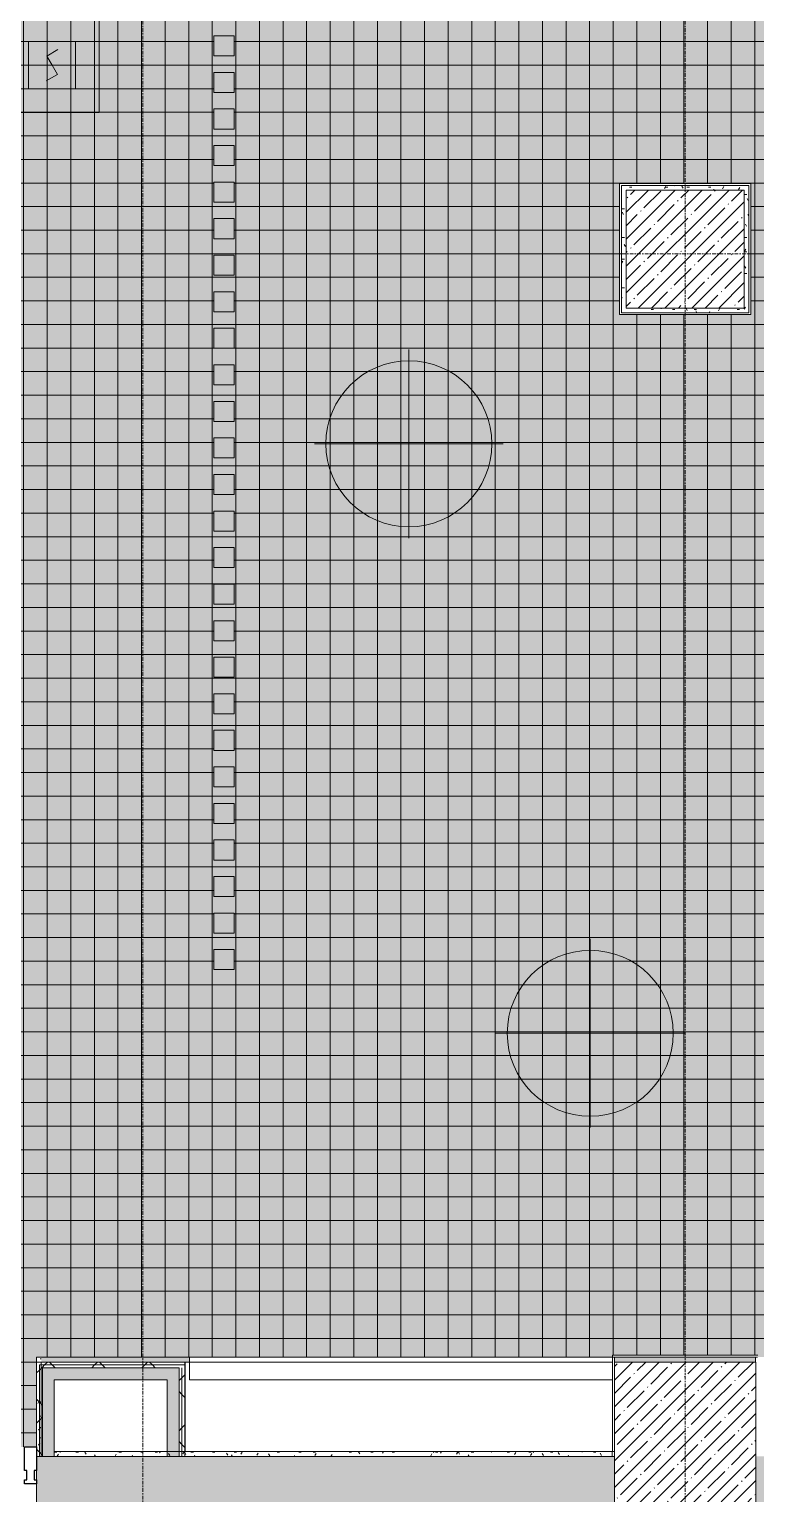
# Model space of a CAD drawing. Header units: millimetres. Extents: x 35928 to 232966, y -8553 to 29000.
# Drawn here: x 51679 to 54759, y 11741 to 17952 of the extents above; entities that cross this region are included whole.
import ezdxf

# ---------------------------------------------------------------- set-up
doc = ezdxf.new("R2010")
doc.units = ezdxf.units.MM
doc.linetypes.add('Осевая', pattern=[31.75, 6.35, -4.7625, 15.875, -4.7625])
for name, color, linetype, lineweight in [('A-ANNO-NOTE', 7, 'Continuous', 9), ('A-CLNG-PATT', 7, 'Continuous', 9), ('A-GLAZ-CWMG', 7, 'Continuous', 9), ('A-GLAZ-CWMG-1', 7, 'Continuous', 25), ('A-WALL', 7, 'Continuous', 9), ('I-WALL', 7, 'Continuous', 9), ('Q-SPCQ', 7, 'Continuous', 9), ('S-COLS', 7, 'Continuous', 9), ('Оси-2', 7, 'Осевая', 9)]:
    doc.layers.add(name, color=color, linetype=linetype, lineweight=lineweight)
doc.layers.add('A-ANNO-NOTE-1', color=7, linetype='Continuous', lineweight=9, transparency=1)
doc.layers.add('A-CLNG-PATT-1', color=7, linetype='Continuous', lineweight=9, transparency=1)
for name, color, linetype, lineweight, true_color in [('A-CLNG-1', 7, 'Continuous', 9, 0xeaeaea), ('A-WALL-1', 7, 'Continuous', 9, 0x3c3c3c), ('A-WALL-FNSH-1', 7, 'Continuous', 9, 0x3c3c3c), ('I-WALL-1', 7, 'Continuous', 9, 0x535353), ('Q-SPCQ-4', 1, 'Continuous', 9, 0xff0000), ('S-COLS-1', 9, 'Continuous', 9, 0x808080), ('S-COLS-2', 7, 'Continuous', 9, 0x3c3c3c)]:
    doc.layers.add(name, color=color, linetype=linetype, lineweight=lineweight, true_color=true_color)
pattern_1 = [(0, (0, 0), (121.92, 30.48), [10.058, -81.382, 10.058, -81.382, -487.68]), (0, (0, 0), (121.92, 30.48), [-182.88, 10.058, -172.822, 10.058, -81.382, -213.36]), (0, (0, 0), (121.92, 30.48), [-457.2, 10.058, -50.902, 10.058, -142.342]), (120, (45.72, 15.24), (-87.356454, 90.345817), [10.058, -81.382, 10.058, -81.382, -487.68]), (120, (45.72, 15.24), (-87.356454, 90.345817), [-182.88, 10.058, -172.822, 10.058, -81.382, -213.36]), (120, (45.72, 15.24), (-87.356454, 90.345817), [-457.2, 10.058, -50.902, 10.058, -142.342]), (240, (60.96, 76.2), (-34.563546, -120.825817), [10.058, -81.382, 10.058, -81.382, -487.68]), (240, (60.96, 76.2), (-34.563546, -120.825817), [-182.88, 10.058, -172.822, 10.058, -81.382, -213.36]), (240, (60.96, 76.2), (-34.563546, -120.825817), [-457.2, 10.058, -50.902, 10.058, -142.342])]
pattern_2 = [(45, (0, 0), (-106.066, 106.066), []), (135, (0, 0), (-106.066, -106.066), [])]

# ---------------------------------------------------------------- blocks, each defined once
blk = doc.blocks.new('BSC_Колонна _Прямоугольная - 600х600-23205375-Сводный план потолков 1 этажа в осях 12-23')
at = {"layer": 'S-COLS-1'}
h = blk.add_hatch(dxfattribs=at)
h.set_pattern_fill('FP_24', color=256, style=0, pattern_type=2)
h.set_pattern_definition([(45, (-54460, -12000), (-57.02463, 57.02463), []), (45, (-54402.975, -12000), (-57.02463, 57.02463), [100.806, -20.161, 3.353, -16.808])])
h.paths.add_polyline_path([(-300, -300), (300, -300), (300, 300), (-300, 300), (-300, -144)])
at = {"layer": 'S-COLS-2'}
for p, q in [((-300, 300), (300, 300)), ((-300, -300), (-300, 300)), ((300, 300), (300, -300)), ((300, -300), (-300, -300))]:
    blk.add_line(p, q, dxfattribs=at)
blk = doc.blocks.new('BSC_Колонна _Прямоугольная - 500х500-V26-Сводный план потолков 1 этажа в осях 12-23')
at = {"layer": 'S-COLS-1'}
h = blk.add_hatch(dxfattribs=at)
h.set_pattern_fill('FP_41', color=256, style=0, pattern_type=2)
h.set_pattern_definition([(45, (-54460, -17020), (-57.02463, 57.02463), []), (45, (-54402.975, -17020), (-57.02463, 57.02463), [100.806, -20.161, 3.353, -16.808])])
h.paths.add_polyline_path([(-250, -250), (250, -250), (250, 250), (-250, 250)])
at = {"layer": 'S-COLS-2'}
for p, q in [((-250, 250), (250, 250)), ((-250, -250), (-250, 250)), ((250, 250), (250, -250)), ((250, -250), (-250, -250))]:
    blk.add_line(p, q, dxfattribs=at)
blk = doc.blocks.new('Извещатель потолочный - Монтируемые на перекрытии-30355244-Сводный план потолков 1 этажа в осях 12-23')
at = {"layer": 'Q-SPCQ'}
for p, q in [((-300, 300), (-300, -100)), ((100, 300), (-300, 300)), ((100, -100), (100, 300)), ((0, 200), (-200, 200)), ((-200, 200), (-200, 0)), ((0, 0), (0, 200)), ((-122.5, 139), (-74.9, 166.5)), ((-100, 100), (-122.5, 139)), ((-77.5, 61), (-100, 100)), ((-200, 0), (0, 0)), ((-125.1, 33.5), (-77.5, 61)), ((-300, -100), (100, -100))]:
    blk.add_line(p, q, dxfattribs=at)
blk = doc.blocks.new('Прямоугольный импост - Импост структурный с накладкой - 160мм Темный-30755843-Сводный план потолков 1 этажа в осях 12-23')
at = {"layer": 'A-GLAZ-CWMG-1'}
for p, q in [((-50, 40), (-50, 140)), ((-50, 140), (0, 140)), ((0, 140), (0, 40)), ((-40, 40), (-50, 40)), ((-50, 0), (-40, 0)), ((-50, -17), (-50, 0)), ((-40, 0), (-40, 40)), ((0, 40), (-10, 40)), ((-10, 40), (-10, 0)), ((-10, 0), (0, 0)), ((0, 0), (0, -17)), ((0, -17), (-50, -17))]:
    blk.add_line(p, q, dxfattribs=at)

msp = doc.modelspace()

# ---------------------------------------------------------------- hatches: boundary and pattern name
at = {"layer": 'A-ANNO-NOTE-1'}
h = msp.add_hatch(color=256, dxfattribs=at)
h.paths.add_polyline_path([(53288.5, 15842), (53316.1, 15843), (53343.6, 15846.3), (53370.7, 15851.7), (53397.3, 15859.2), (53423.2, 15868.8), (53448.3, 15880.3), (53472.5, 15893.8), (53495.4, 15909.2), (53517.2, 15926.3), (53537.5, 15945.1), (53556.2, 15965.4), (53573.3, 15987.1), (53588.7, 16010.1), (53602.5, 16034.9), (53613.8, 16059.3), (53623.3, 16085.2), (53630.8, 16111.8), (53636.2, 16138.9), (53639.5, 16166.4), (53640.6, 16194), (53639.5, 16221.6), (53636.2, 16249.1), (53630.8, 16276.2), (53623.3, 16302.8), (53613.8, 16328.7), (53602.2, 16353.8), (53588.7, 16377.9), (53573.3, 16400.9), (53556.2, 16422.6), (53537.5, 16442.9), (53517.2, 16461.7), (53495.4, 16478.8), (53472.5, 16494.2), (53448.3, 16507.7), (53423.2, 16519.2), (53396.4, 16529.1), (53370.7, 16536.3), (53343.6, 16541.7), (53316.1, 16545), (53288.5, 16546), (53260.9, 16545), (53233.5, 16541.7), (53206.3, 16536.3), (53179.7, 16528.8), (53153.8, 16519.2), (53128.7, 16507.7), (53104.6, 16494.2), (53081.6, 16478.8), (53059.9, 16461.7), (53039.6, 16442.9), (53020.8, 16422.6), (53003.7, 16400.9), (52988.4, 16377.9), (52974.9, 16353.8), (52963.3, 16328.7), (52953.7, 16302.8), (52946.2, 16276.2), (52940.8, 16249.1), (52937.6, 16221.6), (52936.5, 16194), (52937.6, 16166.4), (52940.8, 16138.9), (52946.2, 16111.8), (52953.7, 16085.2), (52963.3, 16059.3), (52974.9, 16034.2), (52988.4, 16010.1), (53003.7, 15987.1), (53020.8, 15965.4), (53039.6, 15945.1), (53059.9, 15926.3), (53081.6, 15909.2), (53104.6, 15893.8), (53128.7, 15880.3), (53153.8, 15868.8), (53179.7, 15859.2), (53206.3, 15851.7), (53233.5, 15846.3), (53260.9, 15843), (53279.3, 15842.1)])
h.paths.add_polyline_path([(53288.5, 15894), (53265, 15894.9), (53241.6, 15897.7), (53214.9, 15903.2), (53195.8, 15908.7), (53169.1, 15918.8), (53152.3, 15926.7), (53131.8, 15938.2), (53112.2, 15951.3), (53093.7, 15965.9), (53076.4, 15981.9), (53060.4, 15999.2), (53045.8, 16017.7), (53032.7, 16037.3), (53021.2, 16057.8), (53011.4, 16079.2), (53003.2, 16101.3), (52996.8, 16124), (52991.6, 16151), (52989.4, 16170.5), (52988.5, 16194), (52989.4, 16217.5), (52992.2, 16240.9), (52997.6, 16267.1), (53003.2, 16286.7), (53011.4, 16308.8), (53021.2, 16330.2), (53033.3, 16351.6), (53045.8, 16370.3), (53060.4, 16388.8), (53076.4, 16406.1), (53093.7, 16422.1), (53112.2, 16436.7), (53131.8, 16449.8), (53152.3, 16461.3), (53173.7, 16471.2), (53195.8, 16479.3), (53218.5, 16485.7), (53241.6, 16490.3), (53265, 16493.1), (53288.5, 16494), (53312.1, 16493.1), (53335.5, 16490.3), (53358.6, 16485.7), (53381.2, 16479.3), (53403.3, 16471.2), (53424.7, 16461.3), (53445.3, 16449.8), (53464.9, 16436.7), (53483.4, 16422.1), (53500.7, 16406.1), (53516.6, 16388.8), (53531.2, 16370.3), (53544.3, 16350.7), (53555.8, 16330.2), (53565.7, 16308.8), (53573.8, 16286.7), (53580.2, 16264), (53584.8, 16240.9), (53587.6, 16217.5), (53588.5, 16194), (53587.6, 16170.5), (53584.8, 16147.1), (53580.2, 16124), (53573.8, 16101.3), (53565.7, 16079.2), (53555.8, 16057.8), (53542.8, 16034.9), (53531.2, 16017.7), (53516.6, 15999.2), (53500.7, 15981.9), (53483.4, 15965.9), (53464.9, 15951.3), (53445.3, 15938.2), (53424.7, 15926.7), (53403.3, 15916.8), (53381.2, 15908.7), (53358.6, 15902.3), (53335.5, 15897.7), (53312.1, 15894.9), (53296.4, 15894.1)])
h = msp.add_hatch(color=256, dxfattribs=at)
h.paths.add_polyline_path([(54057.8, 13342), (54085.4, 13343), (54112.9, 13346.3), (54140, 13351.7), (54166.6, 13359.2), (54192.5, 13368.8), (54217.6, 13380.3), (54241.7, 13393.8), (54264.7, 13409.2), (54286.4, 13426.3), (54306.7, 13445.1), (54325.5, 13465.4), (54342.6, 13487.1), (54357.9, 13510.1), (54371.4, 13534.2), (54383, 13559.3), (54392.6, 13585.2), (54400.1, 13611.8), (54405.5, 13638.9), (54408.7, 13666.4), (54409.8, 13694), (54408.7, 13721.6), (54405.5, 13749.1), (54400.1, 13776.2), (54392.6, 13802.8), (54382.7, 13829.4), (54371.4, 13853.8), (54357.9, 13877.9), (54342.6, 13900.9), (54325.5, 13922.6), (54304.1, 13945.4), (54286.4, 13961.7), (54264.7, 13978.8), (54241.7, 13994.2), (54217.6, 14007.7), (54192.5, 14019.2), (54166.6, 14028.8), (54140, 14036.3), (54112.9, 14041.7), (54085.4, 14045), (54057.8, 14046), (54030.2, 14045), (54002.7, 14041.7), (53975.6, 14036.3), (53949, 14028.8), (53923.1, 14019.2), (53898, 14007.7), (53873.8, 13994.2), (53850.9, 13978.8), (53829.2, 13961.7), (53808.9, 13942.9), (53790.1, 13922.6), (53773, 13900.9), (53757.6, 13877.9), (53744.1, 13853.8), (53732.5, 13828.7), (53723, 13802.8), (53715.5, 13776.2), (53710.1, 13749.1), (53706.8, 13721.6), (53705.7, 13694), (53706.8, 13666.4), (53710.1, 13638.9), (53715.5, 13611.8), (53723, 13585.2), (53732.5, 13559.3), (53744.1, 13534.2), (53759.6, 13507), (53773, 13487.1), (53790.1, 13465.4), (53808.9, 13445.1), (53829.2, 13426.3), (53850.9, 13409.2), (53873.8, 13393.8), (53898, 13380.3), (53923.1, 13368.8), (53949, 13359.2), (53975.6, 13351.7), (54002.7, 13346.3), (54030.2, 13343), (54048.6, 13342.1)])
h.paths.add_polyline_path([(54057.8, 13394), (54034.2, 13394.9), (54010.9, 13397.7), (53987.7, 13402.3), (53965.1, 13408.7), (53941.1, 13417.6), (53921.6, 13426.7), (53901, 13438.2), (53881.4, 13451.3), (53862.9, 13465.9), (53845.6, 13481.9), (53829.7, 13499.2), (53815.1, 13517.7), (53802, 13537.3), (53790.5, 13557.8), (53780.6, 13579.2), (53772.5, 13601.3), (53766.1, 13624), (53761.5, 13647.1), (53758.7, 13670.5), (53757.8, 13694), (53758.7, 13717.5), (53761.5, 13740.9), (53766.1, 13764), (53772.5, 13786.7), (53780.6, 13808.8), (53790.5, 13830.2), (53802, 13850.7), (53815.1, 13870.3), (53829.7, 13888.8), (53845.6, 13906.1), (53862.9, 13922.1), (53881.4, 13936.7), (53901, 13949.8), (53921.6, 13961.3), (53943, 13971.2), (53965.1, 13979.3), (53987.7, 13985.7), (54010.9, 13990.3), (54034.2, 13993.1), (54057.8, 13994), (54081.3, 13993.1), (54104.7, 13990.3), (54127.8, 13985.7), (54150.5, 13979.3), (54172.6, 13971.2), (54194, 13961.3), (54214.5, 13949.8), (54234.1, 13936.7), (54252.6, 13922.1), (54269.9, 13906.1), (54285.9, 13888.8), (54304.3, 13865), (54313.6, 13850.7), (54325.5, 13829.4), (54334.9, 13808.8), (54343.1, 13786.7), (54349.5, 13764), (54354.1, 13740.9), (54357.1, 13713.3), (54357.8, 13694), (54356.9, 13670.5), (54354.1, 13647.1), (54349.5, 13624), (54341.7, 13597.2), (54334.9, 13579.2), (54325.1, 13557.8), (54313.6, 13537.3), (54300.5, 13517.7), (54285.9, 13499.2), (54269.1, 13481.1), (54252.6, 13465.9), (54234.1, 13451.3), (54214.5, 13438.2), (54194, 13426.7), (54172.6, 13416.8), (54150.5, 13408.7), (54122.7, 13401.1), (54104.7, 13397.7), (54081.3, 13394.9), (54065.6, 13394.1)])
at = {"layer": 'A-CLNG-PATT'}
h = msp.add_hatch(dxfattribs=at)
h.set_pattern_fill('FP_69', color=256, style=0, pattern_type=2)
h.set_pattern_definition([(90, (50155, 19000), (100, -6e-15), []), (0, (50155, 19000), (0, -100), [])])
h.paths.add_polyline_path([(43625, 11141), (44725, 11141), (44725, 11148), (45422, 11148), (45422, 13660), (45931, 13661), (45931, 11940), (48139, 11940), (48139, 12321), (48781, 12321), (48781, 11940), (51709, 11940), (51709, 12321), (54152, 12321), (54152, 12329), (54768, 12329), (54768, 12321), (56547.3, 12321), (56547.3, 14550.8), (56532.1, 14510.8), (56504.7, 14471.2), (56468.6, 14439.2), (56425.9, 14416.8), (56379.1, 14405.3), (56330.9, 14405.3), (56284.1, 14416.8), (56241.4, 14439.2), (56205.3, 14471.2), (56177.9, 14510.8), (56160.8, 14555.9), (56155, 14603.8), (56160.8, 14651.7), (56177.9, 14696.7), (56205.3, 14736.4), (56241.4, 14768.4), (56284.1, 14790.8), (56330.9, 14802.3), (56379.1, 14802.3), (56425.9, 14790.8), (56468.6, 14768.4), (56504.7, 14736.4), (56532.1, 14696.7), (56547.3, 14656.7), (56547.3, 15831.8), (57322, 15831.8), (57322, 18828), (57902, 18828), (57902, 19320), (57909, 19320), (57909, 20420), (57902, 20420), (57902, 20492), (51372, 20492.1), (51372, 23970), (51379, 23970), (51379, 24970), (51372, 24970), (51372, 25550), (51379, 25550), (51379, 26478), (50839, 26478), (50839, 26859), (48781, 26859), (48781, 26479), (47639, 26479), (47639, 26879), (42781, 26879), (42781, 26479), (42616, 26479), (42616, 26464), (42566, 26464), (42566, 26479), (42401, 26479), (42401, 23321), (42781, 23321), (42781, 16679), (42401, 16679), (42401, 15103.5), (45931, 15103.5), (45931, 14722.6), (45422, 14723.6), (45422, 14974.5), (42788, 14974.5), (42788.4, 11148), (43625, 11148)])
h.paths.add_polyline_path([(52462.1, 13964), (52462.1, 14049), (52547.1, 14049), (52547.1, 13964)])
h.paths.add_polyline_path([(52547.1, 14119), (52462.1, 14119), (52462.1, 14204), (52547.1, 14204)])
h.paths.add_polyline_path([(52462.1, 14274), (52462.1, 14359), (52547.1, 14359), (52547.1, 14274)])
h.paths.add_polyline_path([(52547.1, 14429), (52462.1, 14429), (52462.1, 14514), (52547.1, 14514)])
h.paths.add_polyline_path([(52462.1, 14584), (52462.1, 14669), (52547.1, 14669), (52547.1, 14584)])
h.paths.add_polyline_path([(52462.1, 14739), (52462.1, 14824), (52547.1, 14824), (52547.1, 14739)])
h.paths.add_polyline_path([(52547.1, 14894), (52462.1, 14894), (52462.1, 14979), (52547.1, 14979)])
h.paths.add_polyline_path([(52462.1, 15049), (52462.1, 15134), (52547.1, 15134), (52547.1, 15049)])
h.paths.add_polyline_path([(52547.1, 15204), (52462.1, 15204), (52462.1, 15289), (52547.1, 15289)])
h.paths.add_polyline_path([(52547.1, 15359), (52462.1, 15359), (52462.1, 15444), (52547.1, 15444), (52547.1, 15403.7)])
h.paths.add_polyline_path([(52462.1, 15514), (52462.1, 15599), (52547.1, 15599), (52547.1, 15514)])
h.paths.add_polyline_path([(52547.1, 15669), (52462.1, 15669), (52462.1, 15754), (52547.1, 15754)])
h.paths.add_polyline_path([(52547.1, 15824), (52462.1, 15824), (52462.1, 15909), (52547.1, 15909)])
h.paths.add_polyline_path([(52547.1, 15979), (52462.1, 15979), (52462.1, 16064), (52547.1, 16064)])
h.paths.add_polyline_path([(52547.1, 16134), (52462.1, 16134), (52462.1, 16219), (52547.1, 16219)])
h.paths.add_polyline_path([(52547.1, 16289), (52462.1, 16289), (52462.1, 16374), (52547.1, 16374)])
h.paths.add_polyline_path([(52547.1, 16444), (52462.1, 16444), (52462.1, 16529), (52547.1, 16529)])
h.paths.add_polyline_path([(48454, 16565.5), (48424.9, 16565.6), (48348.4, 16578.3), (48278.1, 16602.3), (48212.4, 16637.6), (48150.7, 16686), (48101.2, 16739.8), (48060.6, 16801.7), (48029.4, 16874), (48011.2, 16947.6), (48005, 17020), (48012.5, 17100.1), (48030.7, 17170), (48060.4, 17237.3), (48104.2, 17302.9), (48151.5, 17354.5), (48210.7, 17400.6), (48276.7, 17436.4), (48354.5, 17462.1), (48424.2, 17473.4), (48501.8, 17472.7), (48577.5, 17459), (48643.1, 17436.4), (48711.6, 17398.7), (48770.9, 17351.6), (48818.3, 17300.5), (48859.5, 17237.7), (48889.9, 17169.1), (48908.5, 17096.4), (48915, 17021.6), (48908.3, 16943.7), (48888.6, 16868.6), (48857.3, 16799.3), (48817.3, 16738.7), (48768.4, 16685.3), (48710.6, 16639.8), (48644.8, 16603.6), (48573.9, 16578.8), (48499.9, 16566), (48451.8, 16565.6)])
h.paths.add_polyline_path([(48460, 16565), (48459.5, 16565.5), (48468.1, 16565.6)])
h.paths.add_polyline_path([(48326.3, 16585.7), (48319.8, 16587.2), (48322.5, 16586.9)])
h.paths.add_polyline_path([(52547.1, 16599), (52462.1, 16599), (52462.1, 16684), (52547.1, 16684)])
h.paths.add_polyline_path([(48259.1, 16612.4), (48254.1, 16614.4), (48247, 16618.8)])
h.paths.add_polyline_path([(48479, 16640.5), (48546.4, 16650), (48611, 16671.3), (48670.8, 16703.8), (48723.8, 16746.5), (48768.4, 16798), (48803, 16856.5), (48826.7, 16920.3), (48838.6, 16987.3), (48837.9, 17057.9), (48826, 17122.3), (48801.9, 17185.9), (48766.8, 17244.2), (48721.9, 17295.4), (48668.6, 17337.6), (48608.6, 17369.8), (48543.8, 17390.6), (48476.4, 17399.6), (48408.4, 17396.5), (48342.1, 17381.2), (48275.7, 17351.9), (48222.8, 17316.9), (48173.6, 17269.8), (48131, 17209.2), (48104.2, 17153.4), (48086.1, 17087.8), (48079.7, 17020), (48006.6, 17020), (48006.6, 17016.8), (48080, 17017.3), (48088, 16944.4), (48105.1, 16884.1), (48135.1, 16823), (48177.9, 16765.8), (48224.9, 16721.5), (48281.9, 16684.3), (48344.6, 16657.9), (48411.1, 16643.2), (48444.1, 16641.9)])
h.paths.add_polyline_path([(54738, 16742), (54182, 16742), (54182, 17298), (54738, 17298), (54738, 16750)])
h.paths.add_polyline_path([(52547.1, 16754), (52462.1, 16754), (52462.1, 16839), (52547.1, 16839)])
h.paths.add_polyline_path([(48224.9, 16770), (48210, 16770), (48210, 17270), (48710, 17270), (48710, 16770), (48494.1, 16770)])
h.paths.add_polyline_path([(52462.1, 16909), (52462.1, 16994), (52547.1, 16994), (52547.1, 16909)])
h.paths.add_polyline_path([(52547.1, 17064), (52462.1, 17064), (52462.1, 17149), (52547.1, 17149)])
h.paths.add_polyline_path([(52462.1, 17219), (52462.1, 17304), (52547.1, 17304), (52547.1, 17219)])
h.paths.add_polyline_path([(52462.1, 17374), (52462.1, 17459), (52547.1, 17459), (52547.1, 17374)])
h.paths.add_polyline_path([(52462.1, 17529), (52462.1, 17614), (52547.1, 17614), (52547.1, 17529)])
h.paths.add_polyline_path([(52547.1, 17684), (52462.1, 17684), (52462.1, 17769), (52547.1, 17769)])
h.paths.add_polyline_path([(52462.1, 17839), (52462.1, 17924), (52547.1, 17924), (52547.1, 17839)])
h.paths.add_polyline_path([(57066.9, 17901.5), (57020.1, 17913), (56977.4, 17935.4), (56941.3, 17967.4), (56913.9, 18007.1), (56896.8, 18052.1), (56891, 18100), (56896.8, 18147.9), (56913.9, 18192.9), (56941.3, 18232.6), (56977.4, 18264.6), (57020.1, 18287), (57066.9, 18298.5), (57115.1, 18298.5), (57161.9, 18287), (57204.6, 18264.6), (57240.7, 18232.6), (57268.1, 18192.9), (57285.2, 18147.9), (57291, 18100), (57285.2, 18052.1), (57268.1, 18007.1), (57240.7, 17967.4), (57204.6, 17935.4), (57161.9, 17913), (57115.1, 17901.5), (57082.4, 17901.5)])
h.paths.add_polyline_path([(52547.1, 17994), (52462.1, 17994), (52462.1, 18079), (52547.1, 18079)])
h.paths.add_polyline_path([(52547.1, 18149), (52462.1, 18149), (52462.1, 18234), (52547.1, 18234)])
h.paths.add_polyline_path([(52462.1, 18304), (52462.1, 18389), (52547.1, 18389), (52547.1, 18304)])
h.paths.add_polyline_path([(52462.1, 18459), (52462.1, 18544), (52547.1, 18544), (52547.1, 18459)])
h.paths.add_polyline_path([(52462.1, 18614), (52462.1, 18699), (52547.1, 18699), (52547.1, 18614)])
h.paths.add_polyline_path([(48427.7, 22545.1), (48348.1, 22558.4), (48279.4, 22581.6), (48209.8, 22619.5), (48153.5, 22663.1), (48102.7, 22717.5), (48059.7, 22783.7), (48030.4, 22849.9), (48011.7, 22923.2), (48005.4, 23005.3), (48012.5, 23080.1), (48030.7, 23150), (48060.4, 23217.3), (48100.8, 23279.2), (48151, 23334), (48210, 23380.2), (48278.8, 23417.1), (48348.6, 23441), (48422.9, 23453.3), (48495.3, 23453.6), (48572.5, 23440.6), (48641.1, 23417.3), (48710.1, 23379.7), (48769.4, 23333), (48816.9, 23282.2), (48858.4, 23219.8), (48889.1, 23151.4), (48908.1, 23078.9), (48914.6, 22999.8), (48909.5, 22929.6), (48889.3, 22850.9), (48861.7, 22786.5), (48822.3, 22724.3), (48770, 22666.6), (48713.6, 22621.5), (48648.2, 22584.9), (48576.2, 22559.2), (48502.1, 22546.1), (48427.8, 22545.1)])
h.paths.add_polyline_path([(48427.8, 22546.1), (48422.4, 22547.1), (48427.7, 22546.2)])
h.paths.add_polyline_path([(48007, 22991.4), (48046.1, 22992.8), (48045.4, 23000), (48006.5, 22999.8), (48007, 22991.6)])
h.paths.add_polyline_path([(51086.9, 23477.5), (51040.1, 23489), (50997.4, 23511.4), (50961.3, 23543.4), (50933.9, 23583.1), (50916.8, 23628.1), (50911, 23676), (50916.8, 23723.9), (50933.9, 23768.9), (50961.3, 23808.6), (50997.4, 23840.6), (51040.1, 23863), (51086.9, 23874.5), (51135.1, 23874.5), (51181.9, 23863), (51224.6, 23840.6), (51260.7, 23808.6), (51288.1, 23768.9), (51305.2, 23723.9), (51311, 23676), (51305.2, 23628.1), (51288.1, 23583.1), (51260.7, 23543.4), (51224.6, 23511.4), (51181.9, 23489), (51135.1, 23477.5)])
at = {"layer": 'A-CLNG-PATT-1'}
h = msp.add_hatch(color=256, dxfattribs=at)
h.paths.add_polyline_path([(43625, 11141), (44725, 11141), (44725, 11148), (45422, 11148), (45422, 13660), (45931, 13661), (45931, 11940), (48139, 11940), (48139, 12321), (48781, 12321), (48781, 11940), (51709, 11940), (51709, 12321), (56547.3, 12321), (56547.3, 14550.8), (56532.1, 14510.8), (56504.7, 14471.2), (56468.6, 14439.2), (56425.9, 14416.8), (56379.1, 14405.3), (56330.9, 14405.3), (56284.1, 14416.8), (56241.4, 14439.2), (56205.3, 14471.2), (56177.9, 14510.8), (56160.8, 14555.9), (56155, 14603.8), (56160.8, 14651.7), (56177.9, 14696.7), (56205.3, 14736.4), (56241.4, 14768.4), (56284.1, 14790.8), (56330.9, 14802.3), (56379.1, 14802.3), (56425.9, 14790.8), (56468.6, 14768.4), (56504.7, 14736.4), (56532.1, 14696.7), (56547.3, 14656.7), (56547.3, 15831.8), (57322, 15831.8), (57322, 18828), (57902, 18828), (57902, 20492), (51372, 20492.1), (51372, 23970), (51379, 23970), (51379, 24970), (51372, 24970), (51372, 25550), (51379, 25550), (51379, 26478), (50840, 26479), (50840, 26859), (48781, 26859), (48781, 26479), (47639, 26479), (47639, 26879), (42781, 26879), (42781, 26479), (42616, 26479), (42616, 26464), (42566, 26464), (42566, 26479), (42401, 26479), (42401, 23321), (42781, 23321), (42781, 16679), (42401, 16679), (42401, 15103.5), (45931, 15103.5), (45931, 14722.6), (45422, 14723.6), (45422, 14974.5), (42788, 14974.5), (42788.4, 11148), (43625, 11148)])
h.paths.add_polyline_path([(54768, 12321), (54152, 12321), (54152, 12329), (54768, 12329)])
h.paths.add_polyline_path([(52547.1, 13964), (52462.1, 13964), (52462.1, 14049), (52547.1, 14049)])
h.paths.add_polyline_path([(52547.1, 14119), (52462.1, 14119), (52462.1, 14204), (52547.1, 14204)])
h.paths.add_polyline_path([(52547.1, 14274), (52462.1, 14274), (52462.1, 14359), (52547.1, 14359)])
h.paths.add_polyline_path([(52462.1, 14429), (52462.1, 14514), (52547.1, 14514), (52547.1, 14429)])
h.paths.add_polyline_path([(52462.1, 14584), (52462.1, 14669), (52547.1, 14669), (52547.1, 14584)])
h.paths.add_polyline_path([(52462.1, 14739), (52462.1, 14824), (52547.1, 14824), (52547.1, 14739)])
h.paths.add_polyline_path([(52547.1, 14894), (52462.1, 14894), (52462.1, 14979), (52547.1, 14979)])
h.paths.add_polyline_path([(52547.1, 15049), (52462.1, 15049), (52462.1, 15134), (52547.1, 15134)])
h.paths.add_polyline_path([(52462.1, 15204), (52462.1, 15289), (52547.1, 15289), (52547.1, 15204)])
h.paths.add_polyline_path([(52547.1, 15359), (52462.1, 15359), (52462.1, 15444), (52547.1, 15444), (52547.1, 15403.7)])
h.paths.add_polyline_path([(52547.1, 15514), (52462.1, 15514), (52462.1, 15599), (52547.1, 15599), (52547.1, 15570.6)])
h.paths.add_polyline_path([(52547.1, 15669), (52462.1, 15669), (52462.1, 15754), (52547.1, 15754)])
h.paths.add_polyline_path([(52462.1, 15824), (52462.1, 15909), (52547.1, 15909), (52547.1, 15824)])
h.paths.add_polyline_path([(52547.1, 15979), (52462.1, 15979), (52462.1, 16064), (52547.1, 16064)])
h.paths.add_polyline_path([(52547.1, 16134), (52462.1, 16134), (52462.1, 16219), (52547.1, 16219)])
h.paths.add_polyline_path([(52462.1, 16289), (52462.1, 16374), (52547.1, 16374), (52547.1, 16289)])
h.paths.add_polyline_path([(52462.1, 16444), (52462.1, 16529), (52547.1, 16529), (52547.1, 16444)])
h.paths.add_polyline_path([(48454, 16565.5), (48424.9, 16565.6), (48348.4, 16578.3), (48278.1, 16602.3), (48212.4, 16637.6), (48150.7, 16686), (48101.2, 16739.8), (48060.6, 16801.7), (48029.4, 16874), (48011.2, 16947.6), (48005, 17020), (48012.5, 17100.1), (48030.7, 17170), (48060.4, 17237.3), (48104.2, 17302.9), (48151.5, 17354.5), (48210.7, 17400.6), (48276.7, 17436.4), (48354.5, 17462.1), (48424.2, 17473.4), (48501.8, 17472.7), (48577.5, 17459), (48643.1, 17436.4), (48711.6, 17398.7), (48770.9, 17351.6), (48818.3, 17300.5), (48859.5, 17237.7), (48889.9, 17169.1), (48908.5, 17096.4), (48915, 17021.6), (48908.3, 16943.7), (48888.6, 16868.6), (48857.3, 16799.3), (48817.3, 16738.7), (48768.4, 16685.3), (48710.6, 16639.8), (48644.8, 16603.6), (48573.9, 16578.8), (48499.9, 16566), (48451.8, 16565.6)])
h.paths.add_polyline_path([(48460, 16565), (48459.5, 16565.5), (48468.1, 16565.6)])
h.paths.add_polyline_path([(48326.3, 16585.7), (48319.8, 16587.2), (48322.5, 16586.9)])
h.paths.add_polyline_path([(52462.1, 16599), (52462.1, 16684), (52547.1, 16684), (52547.1, 16599)])
h.paths.add_polyline_path([(48259.1, 16612.4), (48254.1, 16614.4), (48247, 16618.8)])
h.paths.add_polyline_path([(48479, 16640.5), (48546.4, 16650), (48611, 16671.3), (48670.8, 16703.8), (48723.8, 16746.5), (48768.4, 16798), (48803, 16856.5), (48826.7, 16920.3), (48838.6, 16987.3), (48837.9, 17057.9), (48826, 17122.3), (48801.9, 17185.9), (48766.8, 17244.2), (48721.9, 17295.4), (48668.6, 17337.6), (48608.6, 17369.8), (48543.8, 17390.6), (48476.4, 17399.6), (48408.4, 17396.5), (48342.1, 17381.2), (48275.7, 17351.9), (48222.8, 17316.9), (48173.6, 17269.8), (48131, 17209.2), (48104.2, 17153.4), (48086.1, 17087.8), (48079.7, 17020), (48006.6, 17020), (48006.6, 17016.8), (48080, 17017.3), (48088, 16944.4), (48105.1, 16884.1), (48135.1, 16823), (48177.9, 16765.8), (48224.9, 16721.5), (48281.9, 16684.3), (48344.6, 16657.9), (48411.1, 16643.2), (48444.1, 16641.9)])
h.paths.add_polyline_path([(54190, 16742), (54182, 16742), (54182, 17298), (54738, 17298), (54738, 16742), (54304.3, 16742)])
h.paths.add_polyline_path([(52547.1, 16754), (52462.1, 16754), (52462.1, 16839), (52547.1, 16839)])
h.paths.add_polyline_path([(48224.9, 16770), (48210, 16770), (48210, 17270), (48710, 17270), (48710, 16770), (48494.1, 16770)])
h.paths.add_polyline_path([(52547.1, 16909), (52462.1, 16909), (52462.1, 16994), (52547.1, 16994)])
h.paths.add_polyline_path([(52462.1, 17064), (52462.1, 17149), (52547.1, 17149), (52547.1, 17064)])
h.paths.add_polyline_path([(52547.1, 17219), (52462.1, 17219), (52462.1, 17304), (52547.1, 17304)])
h.paths.add_polyline_path([(52462.1, 17374), (52462.1, 17459), (52547.1, 17459), (52547.1, 17374)])
h.paths.add_polyline_path([(52462.1, 17529), (52462.1, 17614), (52547.1, 17614), (52547.1, 17529)])
h.paths.add_polyline_path([(52462.1, 17684), (52462.1, 17769), (52547.1, 17769), (52547.1, 17684)])
h.paths.add_polyline_path([(52462.1, 17839), (52462.1, 17924), (52547.1, 17924), (52547.1, 17839)])
h.paths.add_polyline_path([(57082.4, 17901.5), (57066.9, 17901.5), (57020.1, 17913), (56977.4, 17935.4), (56941.3, 17967.4), (56913.9, 18007.1), (56896.8, 18052.1), (56891, 18100), (56896.8, 18147.9), (56913.9, 18192.9), (56941.3, 18232.6), (56977.4, 18264.6), (57020.1, 18287), (57066.9, 18298.5), (57115.1, 18298.5), (57161.9, 18287), (57204.6, 18264.6), (57240.7, 18232.6), (57268.1, 18192.9), (57285.2, 18147.9), (57291, 18100), (57285.2, 18052.1), (57268.1, 18007.1), (57240.7, 17967.4), (57204.6, 17935.4), (57161.9, 17913), (57115.1, 17901.5)])
h.paths.add_polyline_path([(52462.1, 17994), (52462.1, 18079), (52547.1, 18079), (52547.1, 17994)])
h.paths.add_polyline_path([(52547.1, 18149), (52462.1, 18149), (52462.1, 18234), (52547.1, 18234)])
h.paths.add_polyline_path([(52547.1, 18304), (52462.1, 18304), (52462.1, 18389), (52547.1, 18389), (52547.1, 18356.5)])
h.paths.add_polyline_path([(52462.1, 18459), (52462.1, 18544), (52547.1, 18544), (52547.1, 18459)])
h.paths.add_polyline_path([(52462.1, 18614), (52462.1, 18699), (52547.1, 18699), (52547.1, 18614)])
h.paths.add_polyline_path([(48427.7, 22545.1), (48348.1, 22558.4), (48279.4, 22581.6), (48209.8, 22619.5), (48153.5, 22663.1), (48102.7, 22717.5), (48059.7, 22783.7), (48030.4, 22849.9), (48011.7, 22923.2), (48005.4, 23005.3), (48012.5, 23080.1), (48030.7, 23150), (48060.4, 23217.3), (48100.8, 23279.2), (48151, 23334), (48210, 23380.2), (48278.8, 23417.1), (48348.6, 23441), (48422.9, 23453.3), (48495.3, 23453.6), (48572.5, 23440.6), (48641.1, 23417.3), (48710.1, 23379.7), (48769.4, 23333), (48816.9, 23282.2), (48858.4, 23219.8), (48889.1, 23151.4), (48908.1, 23078.9), (48914.6, 22999.8), (48909.5, 22929.6), (48889.3, 22850.9), (48861.7, 22786.5), (48822.3, 22724.3), (48770, 22666.6), (48713.6, 22621.5), (48648.2, 22584.9), (48576.2, 22559.2), (48502.1, 22546.1), (48427.8, 22545.1)])
h.paths.add_polyline_path([(48427.8, 22546.1), (48422.4, 22547.1), (48427.7, 22546.2)])
h.paths.add_polyline_path([(48007, 22991.4), (48046.1, 22992.8), (48045.4, 23000), (48006.5, 22999.8), (48007, 22991.6)])
h.paths.add_polyline_path([(51135.1, 23477.5), (51086.9, 23477.5), (51040.1, 23489), (50997.4, 23511.4), (50961.3, 23543.4), (50933.9, 23583.1), (50916.8, 23628.1), (50911, 23676), (50916.8, 23723.9), (50933.9, 23768.9), (50961.3, 23808.6), (50997.4, 23840.6), (51040.1, 23863), (51086.9, 23874.5), (51135.1, 23874.5), (51181.9, 23863), (51224.6, 23840.6), (51260.7, 23808.6), (51288.1, 23768.9), (51305.2, 23723.9), (51311, 23676), (51305.2, 23628.1), (51288.1, 23583.1), (51260.7, 23543.4), (51224.6, 23511.4), (51181.9, 23489)])
at = {"layer": 'I-WALL'}
for points in [[(52547.1, 17839), (52547.1, 17924), (52462.1, 17924), (52462.1, 17839)], [(52547.1, 17684), (52547.1, 17769), (52462.1, 17769), (52462.1, 17684)], [(52547.1, 17529), (52547.1, 17614), (52462.1, 17614), (52462.1, 17529)], [(52547.1, 17374), (52547.1, 17459), (52462.1, 17459), (52462.1, 17374)], [(52547.1, 17219), (52547.1, 17304), (52462.1, 17304), (52462.1, 17219)], [(52547.1, 17064), (52547.1, 17149), (52462.1, 17149), (52462.1, 17064)], [(52547.1, 16909), (52547.1, 16994), (52462.1, 16994), (52462.1, 16909)], [(52547.1, 16754), (52547.1, 16839), (52462.1, 16839), (52462.1, 16754)], [(52547.1, 16599), (52547.1, 16684), (52462.1, 16684), (52462.1, 16599)], [(52547.1, 16444), (52547.1, 16529), (52462.1, 16529), (52462.1, 16444)], [(52547.1, 16289), (52547.1, 16374), (52462.1, 16374), (52462.1, 16289)], [(52547.1, 16134), (52547.1, 16219), (52462.1, 16219), (52462.1, 16134)], [(52547.1, 15979), (52547.1, 16064), (52462.1, 16064), (52462.1, 15979)], [(52547.1, 15824), (52547.1, 15909), (52462.1, 15909), (52462.1, 15824)], [(52547.1, 15669), (52547.1, 15754), (52462.1, 15754), (52462.1, 15669)], [(52547.1, 15514), (52547.1, 15599), (52462.1, 15599), (52462.1, 15514)], [(52547.1, 15359), (52547.1, 15444), (52462.1, 15444), (52462.1, 15359)], [(52547.1, 15204), (52547.1, 15289), (52462.1, 15289), (52462.1, 15204)], [(52547.1, 15049), (52547.1, 15134), (52462.1, 15134), (52462.1, 15049)], [(52547.1, 14894), (52547.1, 14979), (52462.1, 14979), (52462.1, 14894)], [(52547.1, 14739), (52547.1, 14824), (52462.1, 14824), (52462.1, 14739)], [(52547.1, 14584), (52547.1, 14669), (52462.1, 14669), (52462.1, 14584)], [(52547.1, 14429), (52547.1, 14514), (52462.1, 14514), (52462.1, 14429)], [(52547.1, 14274), (52547.1, 14359), (52462.1, 14359), (52462.1, 14274)], [(52547.1, 14119), (52547.1, 14204), (52462.1, 14204), (52462.1, 14119)], [(52547.1, 13964), (52547.1, 14049), (52462.1, 14049), (52462.1, 13964)], [(51735, 11900), (51785, 11900), (51785, 12275), (51735, 12275)], [(52313.9, 12225), (52313.9, 12275), (51785, 12275), (51785, 12225), (52263.9, 12225)], [(52263.9, 11900), (52313.9, 11900), (52313.9, 12225), (52263.9, 12225)]]:
    msp.add_hatch(color=256, dxfattribs=at).paths.add_polyline_path(points)
h = msp.add_hatch(dxfattribs=at)
h.set_pattern_fill('FP_58', color=256, style=0, pattern_type=2)
h.set_pattern_definition(pattern_1)
h.paths.add_polyline_path([(54190, 17270), (54710, 17270), (54710, 17290), (54190, 17290)])
h = msp.add_hatch(dxfattribs=at)
h.set_pattern_fill('FP_58', color=256, style=0, pattern_type=2)
h.set_pattern_definition(pattern_1)
h.paths.add_polyline_path([(54190, 16750), (54210, 16750), (54210, 17270), (54190, 17270), (54190, 16770)])
h = msp.add_hatch(dxfattribs=at)
h.set_pattern_fill('FP_58', color=256, style=0, pattern_type=2)
h.set_pattern_definition(pattern_1)
h.paths.add_polyline_path([(54730, 16770), (54730, 17290), (54710, 17290), (54710, 16770)])
h = msp.add_hatch(dxfattribs=at)
h.set_pattern_fill('FP_58', color=256, style=0, pattern_type=2)
h.set_pattern_definition(pattern_1)
h.paths.add_polyline_path([(54730, 16750), (54730, 16770), (54210, 16770), (54210, 16750), (54710, 16750)])
h = msp.add_hatch(dxfattribs=at)
h.set_pattern_fill('FP_58', color=256, style=0, pattern_type=2)
h.set_pattern_definition(pattern_1)
h.paths.add_polyline_path([(51710, 11900), (51730, 11900), (51730, 12320), (51710, 12320)])
h = msp.add_hatch(dxfattribs=at)
h.set_pattern_fill('FP_66', color=256, style=0, pattern_type=2)
h.set_pattern_definition(pattern_2)
h.paths.add_polyline_path([(51710, 11900), (51722.5, 11900), (51722.5, 12300), (51710, 12300)])
h = msp.add_hatch(dxfattribs=at)
h.set_pattern_fill('FP_66', color=256, style=0, pattern_type=2)
h.set_pattern_definition(pattern_2)
h.paths.add_polyline_path([(51722.5, 12287.5), (52338.9, 12287.5), (52338.9, 12300), (51722.5, 12300)])
h = msp.add_hatch(dxfattribs=at)
h.set_pattern_fill('FP_58', color=256, style=0, pattern_type=2)
h.set_pattern_definition(pattern_1)
h.paths.add_polyline_path([(56560.3, 12300), (56575.3, 12300), (56575.3, 12320), (56560.3, 12320)])
h.paths.add_polyline_path([(54757.8, 12300), (54757.8, 12320), (54160, 12320), (54160, 12300), (54304.3, 12300)])
h.paths.add_polyline_path([(52338.9, 12300), (52357.7, 12300), (52357.7, 12320), (51730, 12320), (51730, 12300), (52125.5, 12300)])
h = msp.add_hatch(dxfattribs=at)
h.set_pattern_fill('FP_66', color=256, style=0, pattern_type=2)
h.set_pattern_definition(pattern_2)
h.paths.add_polyline_path([(51722.5, 11900), (51735, 11900), (51735, 12287.5), (51722.5, 12287.5)])
h = msp.add_hatch(dxfattribs=at)
h.set_pattern_fill('FP_66', color=256, style=0, pattern_type=2)
h.set_pattern_definition(pattern_2)
h.paths.add_polyline_path([(51785, 12275), (52338.9, 12275), (52338.9, 12287.5), (51735, 12287.5), (51735, 12275)])
h = msp.add_hatch(dxfattribs=at)
h.set_pattern_fill('FP_66', color=256, style=0, pattern_type=2)
h.set_pattern_definition(pattern_2)
h.paths.add_polyline_path([(52326.4, 11900), (52326.4, 12275), (52313.9, 12275), (52313.9, 11900)])
h = msp.add_hatch(dxfattribs=at)
h.set_pattern_fill('FP_66', color=256, style=0, pattern_type=2)
h.set_pattern_definition(pattern_2)
h.paths.add_polyline_path([(52338.9, 11900), (52338.9, 12275), (52326.4, 12275), (52326.4, 11900)])
h = msp.add_hatch(dxfattribs=at)
h.set_pattern_fill('FP_1', color=256, style=0, pattern_type=2)
h.set_pattern_definition([(45, (0, 0), (-57.02463, 57.02463), []), (45, (57.025, 0), (-57.02463, 57.02463), [100.806, -20.161, 3.353, -16.808])])
h.paths.add_polyline_path([(59140, 11700), (60160, 11700), (60160, 11900), (54760, 11900), (54760, 11700), (58661.8, 11700)])
h.paths.add_polyline_path([(53510, 11700), (54160, 11700), (54160, 11900), (51710, 11900), (51710, 11700), (53310, 11700)])
h = msp.add_hatch(dxfattribs=at)
h.set_pattern_fill('FP_58', color=256, style=0, pattern_type=2)
h.set_pattern_definition(pattern_1)
h.paths.add_polyline_path([(54150, 11900), (54150, 11920), (51785, 11920), (51785, 11900), (53941.1, 11900)])

# ---------------------------------------------------------------- linework, layer by layer
at = {"layer": 'A-ANNO-NOTE'}
for p, q in [((53288.5, 16194), (53288.5, 16594)), ((53288.5, 16194), (52888.5, 16194)), ((53288.5, 16194), (53288.5, 15794)), ((53288.5, 16194), (53688.5, 16194)), ((54057.8, 13694), (54057.8, 14094)), ((54057.8, 13694), (53657.8, 13694)), ((54057.8, 13694), (54057.8, 13294)), ((54057.8, 13694), (54457.8, 13694))]:
    msp.add_line(p, q, dxfattribs=at)
for centre in [(53288.5, 16194), (54057.8, 13694)]:
    msp.add_circle(centre, 352, dxfattribs=at)
at = {"layer": 'A-CLNG-1'}
for p, q in [((54182, 16742), (54182, 17298)), ((54182, 17298), (54738, 17298)), ((54738, 17298), (54738, 16742)), ((54738, 16742), (54182, 16742)), ((51709, 11940), (51709, 12321)), ((54152, 12321), (51709, 12321)), ((51709, 12321), (54152, 12321))]:
    msp.add_line(p, q, dxfattribs=at)
at = {"layer": 'A-WALL'}
for p, q in [((51710, 12320), (51710, 12300)), ((51722.5, 12287.5), (51722.5, 11900)), ((51722.5, 12287.5), (52338.9, 12287.5)), ((51735, 12275), (51735, 11900)), ((51735, 12275), (52313.9, 12275)), ((52313.9, 12275), (52313.9, 11900)), ((52326.4, 12275), (52326.4, 11900)), ((51710, 11900), (51730, 11900)), ((54160, 11921), (54152, 11921))]:
    msp.add_line(p, q, dxfattribs=at)
at = {"layer": 'A-WALL-1'}
for p, q in [((54190, 17290), (54730, 17290)), ((54190, 16750), (54190, 17290)), ((54730, 17290), (54730, 16750)), ((54730, 16750), (54190, 16750)), ((51710, 12320), (52357.7, 12320)), ((51710, 11900), (51710, 12300)), ((51710, 12300), (52357.7, 12300)), ((51730, 12300), (51730, 11900)), ((52357.7, 12320), (52357.7, 12300)), ((54160, 12320), (54757.8, 12320)), ((54757.8, 12320), (54757.8, 12300)), ((51785, 12225), (51785, 11900)), ((52263.9, 12225), (51785, 12225)), ((52263.9, 11900), (52263.9, 12225)), ((51709, 11700), (51709, 11900)), ((51785, 11900), (51709, 11900)), ((51710, 11900), (51710, 10900)), ((51730, 11900), (54160, 11900)), ((51785, 11920), (52339.9, 11920)), ((52338.9, 11900), (52263.9, 11900)), ((52338.9, 11921), (52338.9, 11900)), ((54150, 11920), (54150, 11900))]:
    msp.add_line(p, q, dxfattribs=at)
at = {"layer": 'A-WALL-FNSH-1'}
for p, q in [((52462.1, 17839), (52462.1, 17924)), ((52462.1, 17924), (52547.1, 17924)), ((52547.1, 17924), (52547.1, 17839)), ((52547.1, 17839), (52462.1, 17839)), ((52462.1, 17684), (52462.1, 17769)), ((52462.1, 17769), (52547.1, 17769)), ((52547.1, 17769), (52547.1, 17684)), ((52547.1, 17684), (52462.1, 17684)), ((52462.1, 17529), (52462.1, 17614)), ((52462.1, 17614), (52547.1, 17614)), ((52547.1, 17614), (52547.1, 17529)), ((52547.1, 17529), (52462.1, 17529)), ((52462.1, 17374), (52462.1, 17459)), ((52462.1, 17459), (52547.1, 17459)), ((52547.1, 17459), (52547.1, 17374)), ((52547.1, 17374), (52462.1, 17374)), ((52462.1, 17219), (52462.1, 17304)), ((52462.1, 17304), (52547.1, 17304)), ((52547.1, 17304), (52547.1, 17219)), ((52547.1, 17219), (52462.1, 17219)), ((52462.1, 17064), (52462.1, 17149)), ((52462.1, 17149), (52547.1, 17149)), ((52547.1, 17149), (52547.1, 17064)), ((52547.1, 17064), (52462.1, 17064)), ((52462.1, 16909), (52462.1, 16994)), ((52462.1, 16994), (52547.1, 16994)), ((52547.1, 16994), (52547.1, 16909)), ((52547.1, 16909), (52462.1, 16909)), ((52462.1, 16754), (52462.1, 16839)), ((52462.1, 16839), (52547.1, 16839)), ((52547.1, 16839), (52547.1, 16754)), ((52547.1, 16754), (52462.1, 16754)), ((52462.1, 16599), (52462.1, 16684)), ((52462.1, 16684), (52547.1, 16684)), ((52547.1, 16684), (52547.1, 16599)), ((52547.1, 16599), (52462.1, 16599)), ((52462.1, 16444), (52462.1, 16529)), ((52462.1, 16529), (52547.1, 16529)), ((52547.1, 16529), (52547.1, 16444)), ((52547.1, 16444), (52462.1, 16444)), ((52462.1, 16289), (52462.1, 16374)), ((52462.1, 16374), (52547.1, 16374)), ((52547.1, 16374), (52547.1, 16289)), ((52547.1, 16289), (52462.1, 16289)), ((52462.1, 16134), (52462.1, 16219)), ((52462.1, 16219), (52547.1, 16219)), ((52547.1, 16219), (52547.1, 16134)), ((52547.1, 16134), (52462.1, 16134)), ((52462.1, 15979), (52462.1, 16064)), ((52462.1, 16064), (52547.1, 16064)), ((52547.1, 16064), (52547.1, 15979)), ((52547.1, 15979), (52462.1, 15979)), ((52462.1, 15824), (52462.1, 15909)), ((52462.1, 15909), (52547.1, 15909)), ((52547.1, 15909), (52547.1, 15824)), ((52547.1, 15824), (52462.1, 15824)), ((52462.1, 15669), (52462.1, 15754)), ((52462.1, 15754), (52547.1, 15754)), ((52547.1, 15754), (52547.1, 15669)), ((52547.1, 15669), (52462.1, 15669)), ((52462.1, 15514), (52462.1, 15599)), ((52462.1, 15599), (52547.1, 15599)), ((52547.1, 15599), (52547.1, 15514)), ((52547.1, 15514), (52462.1, 15514)), ((52462.1, 15359), (52462.1, 15444)), ((52462.1, 15444), (52547.1, 15444)), ((52547.1, 15444), (52547.1, 15359)), ((52547.1, 15359), (52462.1, 15359)), ((52462.1, 15204), (52462.1, 15289)), ((52462.1, 15289), (52547.1, 15289)), ((52547.1, 15289), (52547.1, 15204)), ((52547.1, 15204), (52462.1, 15204)), ((52462.1, 15049), (52462.1, 15134)), ((52462.1, 15134), (52547.1, 15134)), ((52547.1, 15134), (52547.1, 15049)), ((52547.1, 15049), (52462.1, 15049)), ((52462.1, 14894), (52462.1, 14979)), ((52462.1, 14979), (52547.1, 14979)), ((52547.1, 14979), (52547.1, 14894)), ((52547.1, 14894), (52462.1, 14894)), ((52462.1, 14739), (52462.1, 14824)), ((52462.1, 14824), (52547.1, 14824)), ((52547.1, 14824), (52547.1, 14739)), ((52547.1, 14739), (52462.1, 14739)), ((52462.1, 14584), (52462.1, 14669)), ((52462.1, 14669), (52547.1, 14669)), ((52547.1, 14669), (52547.1, 14584)), ((52547.1, 14584), (52462.1, 14584)), ((52462.1, 14429), (52462.1, 14514)), ((52462.1, 14514), (52547.1, 14514)), ((52547.1, 14514), (52547.1, 14429)), ((52547.1, 14429), (52462.1, 14429)), ((52462.1, 14274), (52462.1, 14359)), ((52462.1, 14359), (52547.1, 14359)), ((52547.1, 14359), (52547.1, 14274)), ((52547.1, 14274), (52462.1, 14274)), ((52462.1, 14119), (52462.1, 14204)), ((52462.1, 14204), (52547.1, 14204)), ((52547.1, 14204), (52547.1, 14119)), ((52547.1, 14119), (52462.1, 14119)), ((52462.1, 13964), (52462.1, 14049)), ((52462.1, 14049), (52547.1, 14049)), ((52547.1, 14049), (52547.1, 13964)), ((52547.1, 13964), (52462.1, 13964)), ((52338.9, 11921), (52338.9, 12300)), ((52339.9, 12300), (52339.9, 11920)), ((52357.7, 12321), (52357.7, 12320)), ((54152, 12321), (54152, 12329)), ((54152, 12329), (54768, 12329)), ((54152, 11921), (54152, 12320.5)), ((54152, 12320.5), (54160, 12320.5)), ((54767.2, 12321), (54152.6, 12321)), ((54160, 12320.5), (54160, 12300)), ((51709, 11900), (51709, 11940)), ((52338.9, 11921), (54152, 11921)), ((54160, 11920), (52339.9, 11920))]:
    msp.add_line(p, q, dxfattribs=at)
at = {"layer": 'I-WALL-1'}
for p, q in [((54152.6, 12320), (52357.7, 12320)), ((54152.2, 12300), (52358.9, 12300)), ((52358.9, 12225), (52358.9, 12300)), ((54152.6, 12321), (54152, 12321)), ((54160, 12320.5), (54160, 12321)), ((54757.8, 12321), (54757.8, 12320)), ((54757.8, 12320), (54758.7, 12320)), ((52358.9, 12225), (54152.2, 12225))]:
    msp.add_line(p, q, dxfattribs=at)
at = {"layer": 'Оси-2'}
for p, q in [((52160, 593.7), (52160, 24898.1)), ((54460, 593.7), (54460, 24898.1)), ((39228, 17000), (82300, 17000)), ((39228, 15000), (81700, 15000)), ((39228, 13400), (81700, 13400))]:
    msp.add_line(p, q, dxfattribs=at)

# ---------------------------------------------------------------- block references
at = {"layer": 'A-GLAZ-CWMG'}
msp.add_blockref('Прямоугольный импост - Импост структурный с накладкой - 160мм Темный-30755843-Сводный план потолков 1 этажа в осях 12-23', (51709, 11800), dxfattribs=at)
at = {"layer": 'Q-SPCQ-4'}
msp.add_blockref('Извещатель потолочный - Монтируемые на перекрытии-30355244-Сводный план потолков 1 этажа в осях 12-23', (51875.5, 17699.6), dxfattribs=at)
at = {"layer": 'S-COLS'}
for name, p in [('BSC_Колонна _Прямоугольная - 500х500-V26-Сводный план потолков 1 этажа в осях 12-23', (54460, 17020)), ('BSC_Колонна _Прямоугольная - 600х600-23205375-Сводный план потолков 1 этажа в осях 12-23', (54460, 12000))]:
    msp.add_blockref(name, p, dxfattribs=at)

doc.saveas('drawing.dxf')
